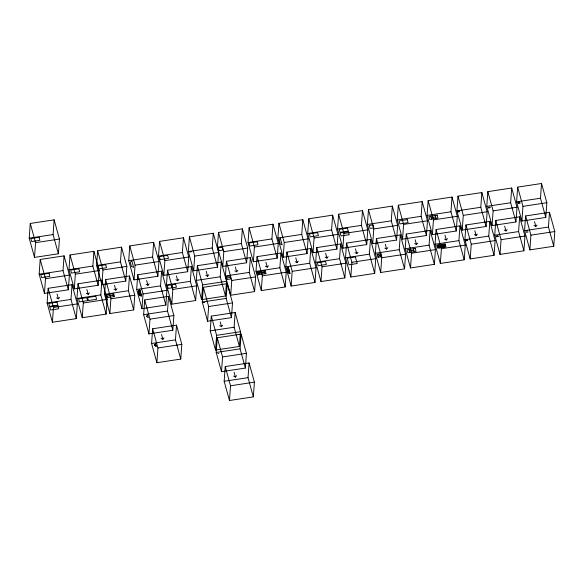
<?xml version="1.0" encoding="UTF-8"?>
<svg xmlns="http://www.w3.org/2000/svg" width="584" height="584" viewBox="0 0 584 584"><rect width="100%" height="100%" fill="white"/><g stroke="black" fill="none" stroke-linecap="round" stroke-linejoin="round"><path stroke-width="0.88" d="M29.2 238.177L30.259 223.453L54.13 219.832L59.437 239.046L58.378 253.777L34.507 257.398L29.2 238.177L53.071 234.564L54.13 219.832M34.507 257.398L35.558 242.667L30.259 223.453M39.15 274.21L40.201 259.478L64.072 255.858L69.379 275.079L68.321 289.803L44.45 293.423L39.15 274.21L63.021 270.589L64.072 255.858M44.45 293.423L45.508 278.692L40.201 259.478M47.107 303.03L48.158 288.299L72.029 284.685L77.336 303.899L76.285 318.623L52.407 322.244L47.107 303.03L70.978 299.409L72.029 284.685M52.407 322.244L53.465 307.512L48.158 288.299M68.985 269.684L70.043 254.96L93.915 251.339L99.222 270.553L98.163 285.277L74.292 288.897L68.985 269.684L92.863 266.063L93.915 251.339M74.292 288.897L75.351 274.173L70.043 254.96M76.942 298.504L78 283.78L101.872 280.159L107.179 299.373L106.12 314.104L82.249 317.718L76.942 298.504L100.82 294.891L101.872 280.159M82.249 317.718L83.308 302.994L78 283.78M96.594 265.501L97.645 250.77L121.523 247.156L126.823 266.37L125.772 281.094L101.893 284.715L96.594 265.501L120.465 261.88L121.523 247.156M101.893 284.715L102.952 269.99L97.645 250.77M104.551 294.321L105.602 279.597L129.48 275.976L134.78 295.19L133.729 309.921L109.85 313.535L104.551 294.321L128.422 290.701L129.48 275.976M109.85 313.535L110.909 298.811L105.602 279.597M128.714 260.654L129.772 245.93L153.643 242.309L158.95 261.522L157.892 276.254L134.021 279.867L128.714 260.654L152.592 257.04L153.643 242.309M134.021 279.867L135.079 265.143L129.772 245.93M136.671 289.474L137.729 274.75L161.6 271.129L166.907 290.343L165.849 305.074L141.978 308.688L136.671 289.474L160.549 285.861L161.6 271.129M141.978 308.688L143.036 293.964L137.729 274.75M143.627 314.674L144.686 299.942L168.557 296.329L173.864 315.543L172.806 330.267L148.935 333.887L143.627 314.674L167.498 311.053L168.557 296.329M148.935 333.887L149.986 319.156L144.686 299.942M151.584 343.494L152.643 328.77L176.514 325.149L181.821 344.363L180.763 359.087L156.892 362.708L151.584 343.494L175.456 339.873L176.514 325.149M158.512 256.113L159.571 241.389L183.442 237.768L188.749 256.982L187.69 271.713L163.819 275.327L158.512 256.113L182.383 252.5L183.442 237.768M156.892 362.708L157.943 347.984L152.643 328.77M163.819 275.327L164.87 260.603L159.571 241.389M166.469 284.941L167.528 270.209L191.399 266.589L196.706 285.802L195.647 300.534L171.776 304.154L166.469 284.941L190.34 281.32L191.399 266.589M171.776 304.154L172.827 289.423L167.528 270.209M188.355 251.594L189.406 236.863L213.284 233.25L218.584 252.463L217.533 267.187L193.662 270.808L188.355 251.594L212.226 247.974L213.284 233.25M193.662 270.808L194.713 256.077L189.406 236.863M196.312 280.415L197.363 265.683L221.241 262.07L226.541 281.284L225.49 296.008L201.619 299.628L196.312 280.415L220.183 276.794L221.241 262.07M201.619 299.628L202.67 284.904L197.363 265.683M202.276 302.03L203.334 287.306L227.205 283.685L232.512 302.899L231.454 317.623L207.583 321.244L202.276 302.03L226.154 298.409L227.205 283.685M207.583 321.244L208.641 306.52L203.334 287.306M210.233 330.851L211.291 316.127L235.162 312.506L240.469 331.719L239.411 346.451L215.54 350.064L210.233 330.851L234.111 327.237L235.162 312.506M217.452 247.185L218.504 232.454L242.375 228.84L247.682 248.054L246.623 262.778L222.752 266.399L217.452 247.185L241.323 243.564L242.375 228.84M215.54 350.064L216.598 335.34L211.291 316.127M216.204 352.466L217.263 337.742L241.134 334.121L246.433 353.335L245.382 368.066L221.511 371.679L216.204 352.466L240.075 348.852L241.134 334.121M222.752 266.399L223.811 251.667L218.504 232.454M225.409 276.006L226.461 261.274L250.332 257.661L255.639 276.874L254.588 291.599L230.709 295.219L225.409 276.006L249.28 272.385L250.332 257.661M221.511 371.679L222.562 356.955L217.263 337.742M224.161 381.286L225.22 366.562L249.091 362.941L254.398 382.155L253.339 396.886L229.468 400.5L224.161 381.286L248.032 377.673L249.091 362.941M230.709 295.219L231.768 280.488L226.461 261.274M229.468 400.5L230.519 385.776L225.22 366.562M248.039 242.55L249.091 227.818L272.969 224.205L278.269 243.418L277.217 258.143L253.339 261.763L248.039 242.55L271.91 238.929L272.969 224.205M253.339 261.763L254.398 247.032L249.091 227.818M255.996 271.37L257.048 256.639L280.926 253.025L286.226 272.239L285.174 286.963L261.296 290.584L255.996 271.37L279.867 267.749L280.926 253.025M261.296 290.584L262.355 275.852L257.048 256.639M277.874 238.024L278.933 223.3L302.804 219.679L308.111 238.892L307.053 253.624L283.182 257.237L277.874 238.024L301.753 234.403L302.804 219.679M283.182 257.237L284.24 242.513L278.933 223.3M285.832 266.844L286.89 252.12L310.761 248.499L316.068 267.713L315.01 282.444L291.139 286.058L285.832 266.844L309.71 263.231L310.761 248.499M291.139 286.058L292.197 271.334L286.89 252.12M307.717 233.505L308.775 218.774L332.646 215.153L337.953 234.374L336.895 249.098L313.024 252.719L307.717 233.505L331.595 229.884L332.646 215.153M313.024 252.719L314.082 237.987L308.775 218.774M315.674 262.326L316.732 247.594L340.603 243.981L345.911 263.194L344.852 277.918L320.981 281.539L315.674 262.326L339.552 258.705L340.603 243.981M320.981 281.539L322.039 266.808L316.732 247.594M337.559 228.979L338.618 214.255L362.489 210.634L367.796 229.848L366.737 244.572L342.866 248.193L337.559 228.979L361.43 225.358L362.489 210.634M342.866 248.193L343.918 233.469L338.618 214.255M345.516 257.799L346.575 243.075L370.446 239.455L375.753 258.668L374.694 273.4L350.823 277.013L345.516 257.799L369.395 254.179L370.446 239.455M350.823 277.013L351.875 262.289L346.575 243.075M367.402 224.453L368.46 209.729L392.331 206.108L397.638 225.322L396.58 240.053L372.709 243.674L367.402 224.453L391.273 220.84L392.331 206.108M372.709 243.674L373.76 228.943L368.46 209.729M375.359 253.281L376.417 238.549L400.288 234.929L405.595 254.149L404.537 268.874L380.666 272.494L375.359 253.281L399.23 249.66L400.288 234.929M380.666 272.494L381.717 257.763L376.417 238.549M397.244 219.934L398.303 205.203L422.174 201.589L427.481 220.803L426.422 235.527L402.551 239.148L397.244 219.934L421.115 216.314L422.174 201.589M402.551 239.148L403.602 224.417L398.303 205.203M405.201 248.755L406.26 234.031L430.131 230.41L435.438 249.623L434.379 264.348L410.508 267.968L405.201 248.755L429.072 245.134L430.131 230.41M410.508 267.968L411.559 253.244L406.26 234.031M427.086 215.408L428.138 200.684L452.016 197.063L457.316 216.277L456.265 231.008L432.386 234.622L427.086 215.408L450.957 211.795L452.016 197.063M432.386 234.622L433.445 219.898L428.138 200.684M435.043 244.229L436.095 229.505L459.973 225.884L465.273 245.097L464.222 259.829L440.343 263.45L435.043 244.229L458.914 240.615L459.973 225.884M440.343 263.45L441.402 248.718L436.095 229.505M456.929 210.89L457.98 196.158L481.858 192.545L487.158 211.758L486.107 226.482L462.229 230.103L456.929 210.89L480.8 207.269L481.858 192.545M462.229 230.103L463.287 215.372L457.98 196.158M464.886 239.71L465.937 224.979L489.815 221.365L495.115 240.579L494.064 255.303L470.186 258.924L464.886 239.71L488.757 236.089L489.815 221.365M470.186 258.924L471.244 244.2L465.937 224.979M486.771 206.364L487.822 191.64L511.694 188.019L517.001 207.232L515.949 221.964L492.071 225.577L486.771 206.364L510.642 202.75L511.694 188.019M492.071 225.577L493.13 210.853L487.822 191.64M494.728 235.184L495.779 220.46L519.65 216.839L524.958 236.053L523.906 250.784L500.028 254.398L494.728 235.184L518.599 231.571L519.65 216.839M500.028 254.398L501.087 239.674L495.779 220.46M516.606 201.845L517.665 187.114L541.536 183.5L546.843 202.714L545.784 217.438L521.913 221.059L516.606 201.845L540.485 198.224L541.536 183.5M521.913 221.059L522.972 206.327L517.665 187.114M524.563 230.665L525.622 215.934L549.493 212.321L554.8 231.534L553.741 246.258L529.87 249.879L524.563 230.665L548.442 227.045L549.493 212.321M529.87 249.879L530.929 235.148L525.622 215.934M106.288 297.811L107.368 296.088L112.588 295.292L114.493 296.57L106.288 297.811L105.463 294.81L113.668 293.562L114.493 296.57M112.588 295.292L113.668 293.562M56.553 297.84L58.378 298.818L59.539 297.387M86.395 293.321L88.22 294.292L89.381 292.869M113.997 289.138L115.822 290.109L116.983 288.686M146.124 284.291L147.949 285.262L149.11 283.839M175.923 279.751L177.74 280.729L178.901 279.298M205.758 275.232L207.583 276.203L208.743 274.779M161.038 338.311L162.863 339.282L164.016 337.859M234.856 270.823L236.681 271.794L237.841 270.37M257.734 274.86L258.894 273.429L264.114 272.64L265.939 273.611L265.114 270.611L256.909 271.859L257.734 274.86L265.939 273.611M265.443 266.18L267.268 267.158L268.428 265.735M256.909 271.859L258.727 272.83L263.953 272.042L265.114 270.611M219.686 325.668L221.511 326.638L222.672 325.215M287.08 268.538L288.24 267.107L290.065 273.714L288.24 272.735L287.08 268.538L288.569 268.312M295.285 261.661L297.11 262.632L298.271 261.209M325.127 257.135L326.952 258.113L328.113 256.683M233.607 376.103L235.432 377.081L236.593 375.651M354.97 252.617L356.795 253.587L357.948 252.164M378.009 257.252L380.914 253.69L381.739 256.69L378.009 257.252L377.184 254.252L380.914 253.69M384.812 248.091L386.63 249.069L387.791 247.638M414.647 243.572L416.472 244.543L417.633 243.119M444.49 239.046L446.315 240.024L447.475 238.593M474.332 234.527L476.157 235.498L477.318 234.074M504.174 230.001L505.999 230.979L507.16 229.548M534.017 225.475L535.842 226.453L537.003 225.023M138.247 291.095L139.78 289.606L141.598 296.212L139.408 295.292L138.247 291.095L140.109 290.81M35.558 242.667L59.437 239.046M189.639 252.025L191.501 251.74M517.891 202.276L519.76 201.991M488.217 207.393L490.086 207.116M518.059 202.874L519.928 202.59M488.385 207.999L490.246 207.714M518.227 203.473L520.089 203.188M431.189 217.606L435.664 216.927M45.508 278.692L69.379 275.079M75.351 274.173L99.222 270.553M102.952 269.99L126.823 266.37M164.87 260.603L188.749 256.982M194.713 256.077L218.584 252.463M223.811 251.667L247.682 248.054M254.398 247.032L278.269 243.418M284.24 242.513L308.111 238.892M314.082 237.987L337.953 234.374M343.918 233.469L367.796 229.848M373.76 228.943L397.638 225.322M403.602 224.417L427.481 220.803M433.445 219.898L457.316 216.277M463.287 215.372L487.158 211.758M493.13 210.853L517.001 207.232M522.972 206.327L546.843 202.714M135.079 265.143L158.95 261.522M525.848 231.096L527.717 230.811M139.014 290.35L139.941 290.212M287.656 267.822L288.401 267.706M496.174 236.221L498.042 235.936M496.225 236.396L498.094 236.118M437.029 245.806L438.898 245.528M443.373 244.849L445.234 244.565M496.342 236.819L498.203 236.535M526.184 232.293L528.045 232.016M226.731 277.991L230.461 277.429M138.408 291.693L140.277 291.409M287.248 269.136L288.737 268.91M437.197 246.404L439.066 246.127M443.541 245.448L445.402 245.163M409.304 250.945L413.779 250.273M439.146 246.426L443.621 245.747M138.576 292.292L140.437 292.007M287.408 269.735L288.905 269.509M437.365 247.01L439.226 246.725M443.701 246.047L445.57 245.762M138.744 292.891L140.605 292.613M287.576 270.334L289.065 270.107M437.526 247.609L439.394 247.324M443.869 246.645L445.738 246.368M138.904 293.497L140.773 293.212M287.744 270.939L289.233 270.713M139.072 294.095L140.941 293.81M287.905 271.538L289.401 271.312M53.465 307.512L77.336 303.899M83.308 302.994L107.179 299.373M110.909 298.811L134.78 295.19M172.827 289.423L196.706 285.802M202.67 284.904L226.541 281.284M231.768 280.488L255.639 276.874M262.355 275.852L286.226 272.239M292.197 271.334L316.068 267.713M322.039 266.808L345.911 263.194M351.875 262.289L375.753 258.668M381.717 257.763L405.595 254.149M411.559 253.244L435.438 249.623M441.402 248.718L465.273 245.097M471.244 244.2L495.115 240.579M501.087 239.674L524.958 236.053M530.929 235.148L554.8 231.534M143.036 293.964L166.907 290.343M139.24 294.694L141.102 294.409M288.073 272.137L289.562 271.91M139.408 295.292L141.27 295.015M288.24 272.735L289.73 272.509M140.503 295.752L141.438 295.613M289.153 273.224L289.898 273.115M203.188 302.519L204.685 302.293M208.641 306.52L232.512 302.899M149.986 319.156L173.864 315.543M155.016 344.224L155.607 344.137M216.598 335.34L240.469 331.719M154.585 344.918L155.775 344.735M154.745 345.516L155.943 345.334M155.512 346.027L156.103 345.94M157.943 347.984L181.821 344.363M217.839 353.473L218.774 353.327M222.562 356.955L246.433 353.335M230.519 385.776L254.398 382.155M377.184 254.252L381.739 256.69M105.463 294.81L107.368 296.088M540.485 198.224L545.784 217.438M548.442 227.045L553.741 246.258M534.513 221.65L535.842 226.453M510.642 202.75L515.949 221.964M518.599 231.571L523.906 250.784M504.671 226.169L505.999 230.979M480.8 207.269L486.107 226.482M488.757 236.089L494.064 255.303M474.829 230.695L476.157 235.498M466.543 240.082L466.704 240.681M450.957 211.795L456.265 231.008M458.914 240.615L464.222 259.829M444.986 235.221L446.315 240.024M435.248 215.423L436.08 218.423M443.205 244.243L444.037 247.251M442.46 244.36L443.292 247.361M441.716 244.47L442.541 247.477M440.971 244.587L441.796 247.587M439.475 244.813L440.307 247.813M430.773 216.102L431.605 219.102M438.73 244.922L439.562 247.93M421.115 216.314L426.422 235.527M429.072 245.134L434.379 264.348M415.151 239.739L416.472 244.543M413.363 248.769L414.195 251.77M408.888 249.448L409.72 252.449M391.273 220.84L396.58 240.053M399.23 249.66L404.537 268.874M385.309 244.265L386.63 249.069M361.43 225.358L366.737 244.572M369.395 254.179L374.694 273.4M355.466 248.784L356.795 253.587M331.595 229.884L336.895 249.098M339.552 258.705L344.852 277.918M325.624 253.31L326.952 258.113M301.753 234.403L307.053 253.624M309.71 263.231L315.01 282.444M295.781 257.829L297.11 262.632M271.91 238.929L277.217 258.143M279.867 267.749L285.174 286.963M265.939 262.355L267.268 267.158M263.953 272.042L264.114 272.64M258.727 272.83L258.894 273.429M241.323 243.564L246.623 262.778M249.28 272.385L254.588 291.599M235.352 266.99L236.681 271.794M212.226 247.974L217.533 267.187M220.183 276.794L225.49 296.008M226.154 298.409L231.454 317.623M234.111 327.237L239.411 346.451M240.075 348.852L245.382 368.066M248.032 377.673L253.339 396.886M206.262 271.399L207.583 276.203M220.183 321.835L221.511 326.638M234.111 372.278L235.432 377.081M182.383 252.5L187.69 271.713M190.34 281.32L195.647 300.534M176.419 275.925L177.74 280.729M152.592 257.04L157.892 276.254M160.549 285.861L165.849 305.074M167.498 311.053L172.806 330.267M175.456 339.873L180.763 359.087M146.62 280.459L147.949 285.262M161.534 334.479L162.863 339.282M120.465 261.88L125.772 281.094M128.422 290.701L133.729 309.921M114.493 285.306L115.822 290.109M92.863 266.063L98.163 285.277M100.82 294.891L106.12 314.104M86.892 289.489L88.22 294.292M53.071 234.564L58.378 253.777M63.021 270.589L68.321 289.803M70.978 299.409L76.285 318.623M57.05 294.015L58.378 298.818M147.489 314.71L146.409 316.44L148.314 317.718L147.489 314.71M155.446 343.538L154.366 345.261L156.271 346.538L155.446 343.538M280.284 238.287L279.123 239.71L280.284 243.915L282.108 244.893L280.284 238.287M131.823 260.785L130.29 262.267L131.451 266.472L133.641 267.392L131.823 260.785M39.062 237.308L30.857 238.557L31.689 241.557L39.895 240.316L39.062 237.308M49.012 273.341L40.807 274.582L41.632 277.582L49.837 276.341L49.012 273.341M78.855 268.815L70.642 270.056L71.474 273.064L79.68 271.815L78.855 268.815M105.711 264.742L97.506 265.99L98.331 268.99L106.536 267.749L105.711 264.742M167.63 255.361L159.425 256.602L160.25 259.603L168.462 258.362L167.63 255.361M222.088 247.105L218.358 247.674L219.19 250.675L222.92 250.105L222.088 247.105M257.157 241.791L248.945 243.032L249.777 246.039L257.982 244.791L257.157 241.791M317.587 232.629L309.374 233.877L310.206 236.878L318.411 235.637L317.587 232.629M347.422 228.11L339.216 229.351L340.049 232.359L348.254 231.111L347.422 228.11M459.331 211.153L457.462 211.43L457.63 212.036L459.499 211.751L459.331 211.153M372.957 224.869L369.227 225.431L370.052 228.432L373.782 227.869L372.957 224.869M407.274 219.664L399.069 220.905L399.894 223.913L408.099 222.665L407.274 219.664M437.117 215.138L428.911 216.387L429.736 219.387L437.942 218.146L437.117 215.138M348.422 231.709L340.216 232.958L341.041 235.958L349.247 234.717L348.422 231.709M56.969 302.162L48.764 303.403L49.589 306.403L57.794 305.162L56.969 302.162M86.812 297.636L78.606 298.877L79.431 301.884L87.636 300.636L86.812 297.636M95.761 296.278L87.556 297.526L88.381 300.526L96.594 299.278L95.761 296.278M171.112 284.861L167.382 285.423L168.207 288.43L171.937 287.861L171.112 284.861M175.587 284.182L171.857 284.744L172.689 287.751L176.419 287.182L175.587 284.182M230.045 275.925L226.315 276.495L227.147 279.495L230.877 278.926L230.045 275.925M325.543 261.457L317.331 262.698L318.163 265.698L326.368 264.457L325.543 261.457M355.379 256.931L347.173 258.172L348.998 264.778L357.204 263.537L355.379 256.931M467.288 239.973L465.419 240.25L465.587 240.856L467.456 240.572L467.288 239.973M415.231 248.485L407.026 249.733L407.851 252.733L416.056 251.485L415.231 248.485M445.074 243.966L436.869 245.207L437.693 248.207L445.899 246.966L445.074 243.966M57.962 305.761L49.757 307.009L50.582 310.009L58.794 308.761L57.962 305.761"/></g></svg>
